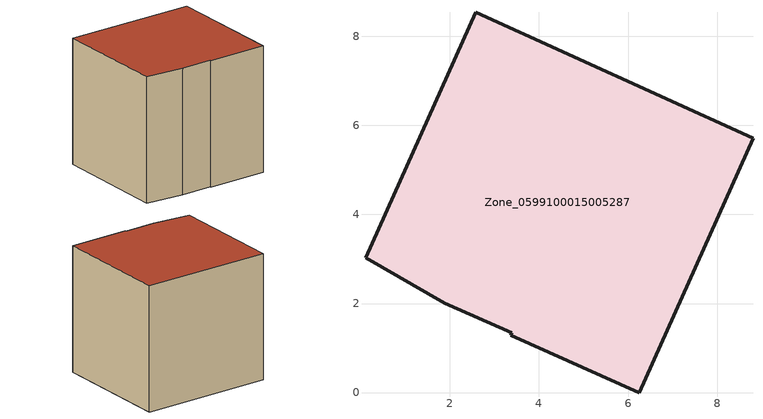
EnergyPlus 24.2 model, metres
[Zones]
Zone_0599100015005287
 floor ground (C_G): 3.39,1.34 1.89,2 0.1,3.03 2.58,8.54 8.81,5.71 6.25,0 3.37,1.29 z0.91
 wall outside (C_F): 6.25,0 8.81,5.71 2.58,8.54 0.1,3.03 1.89,2 3.39,1.34 3.37,1.29 6.25,0 z0.91:7.56
 roof outside (C_R): 1.89,2 3.39,1.34 3.37,1.29 6.25,0 8.81,5.71 2.58,8.54 0.1,3.03 z7.56
[BUILDING]
Pand.0599100015005287: North Axis=0; Terrain=City; Loads Convergence Tolerance Value=0.04; Temperature Convergence Tolerance Value=0.4; Solar Distribution=FullExterior; Maximum Number of Warmup Days=25; Minimum Number of Warmup Days=1
[Site:Location]
Rotterdam.The.Hague.AP_ZH_NLD Design_Conditions: Latitude=51.96; Longitude=4.45; Time Zone=1; Elevation=-4.5
[SITE:GROUNDTEMPERATURE:BUILDINGSURFACE]
18, 18, 18, 18, 18, 18, 18, 18, 18, 18, 18, 18
[MATERIAL] Thermal Absorptance=0.9; Solar Absorptance=0.7; Visible Absorptance=0.7
Name | Roughness | Thickness | Conductivity | Density | Specific Heat
G.TC.1946-1964 | MediumSmooth | 0.15 | 1 | 540 | 1210
F.TC.1946-1964 | Rough | 0.3 | 0.857143 | 1920 | 840
R.TC.1946-1964 | MediumRough | 0.2 | 0.235294 | 1500 | 1000
[CONSTRUCTION]
C_G: G.TC.1946-1964
C_F: F.TC.1946-1964
C_R: R.TC.1946-1964
[ZONE]
Zone_0599100015005287: Type=1; Multiplier=1; Ceiling Height=Autocalculate; Volume=Autocalculate; Floor Area=autocalculate; Part of Total Floor Area=Yes
[ZONEINFILTRATION:DESIGNFLOWRATE]
Infil_Zone_0599100015005287: Zone or ZoneList or Space or SpaceList=Zone_0599100015005287; Schedule=AlwaysOn; Design Flow Rate Calculation Method=Flow/Area; Flow Rate per Floor Area=0.003; Constant Term Coefficient=1; Temperature Term Coefficient=0; Velocity Term Coefficient=0; Velocity Squared Term Coefficient=0
[HVACTEMPLATE:ZONE:IDEALLOADSAIRSYSTEM]
Zone_0599100015005287: Maximum Heating Supply Air Temperature=50; Minimum Cooling Supply Air Temperature=13; Maximum Heating Supply Air Humidity Ratio=0.0156; Minimum Cooling Supply Air Humidity Ratio=0.0077; Heating Limit=NoLimit; Cooling Limit=NoLimit; Dehumidification Control Type=ConstantSensibleHeatRatio; Cooling Sensible Heat Ratio=0.7; Dehumidification Setpoint=60; Humidification Control Type=None; Humidification Setpoint=30; Outdoor Air Method=None; Outdoor Air Flow Rate per Person=0.00944; Outdoor Air Flow Rate per Zone Floor Area=0; Outdoor Air Flow Rate per Zone=0; Demand Controlled Ventilation Type=None; Outdoor Air Economizer Type=NoEconomizer; Heat Recovery Type=None; Sensible Heat Recovery Effectiveness=0.7; Latent Heat Recovery Effectiveness=0.65
[ZONECONTROL:THERMOSTAT]
ThermostatControl_Zone_0599100015005287: Zone or ZoneList=Zone_0599100015005287; Control Type Schedule=DualSetpointControlType; Control 1=Thermostat_Zone_0599100015005287; Temperature Difference Between Cutout And Setpoint=0
[THERMOSTATSETPOINT:DUALSETPOINT]
Thermostat_Zone_0599100015005287: Heating Setpoint Temperature Schedule=HeatingSetpoint_Zone_0599100015005287; Cooling Setpoint Temperature Schedule=CoolingSetpoint_Zone_0599100015005287
[SCHEDULE:COMPACT]
HeatingSetpoint_Zone_0599100015005287: Through: 12/31, For: AllDays, Until: 24:00, 21
CoolingSetpoint_Zone_0599100015005287: Through: 12/31, For: AllDays, Until: 24:00, 24
DualSetpointControlType: Through: 12/31, For: AllDays, Until: 24:00, 4
AlwaysOn: Through: 12/31, For: AllDays, Until: 24:00, 1
